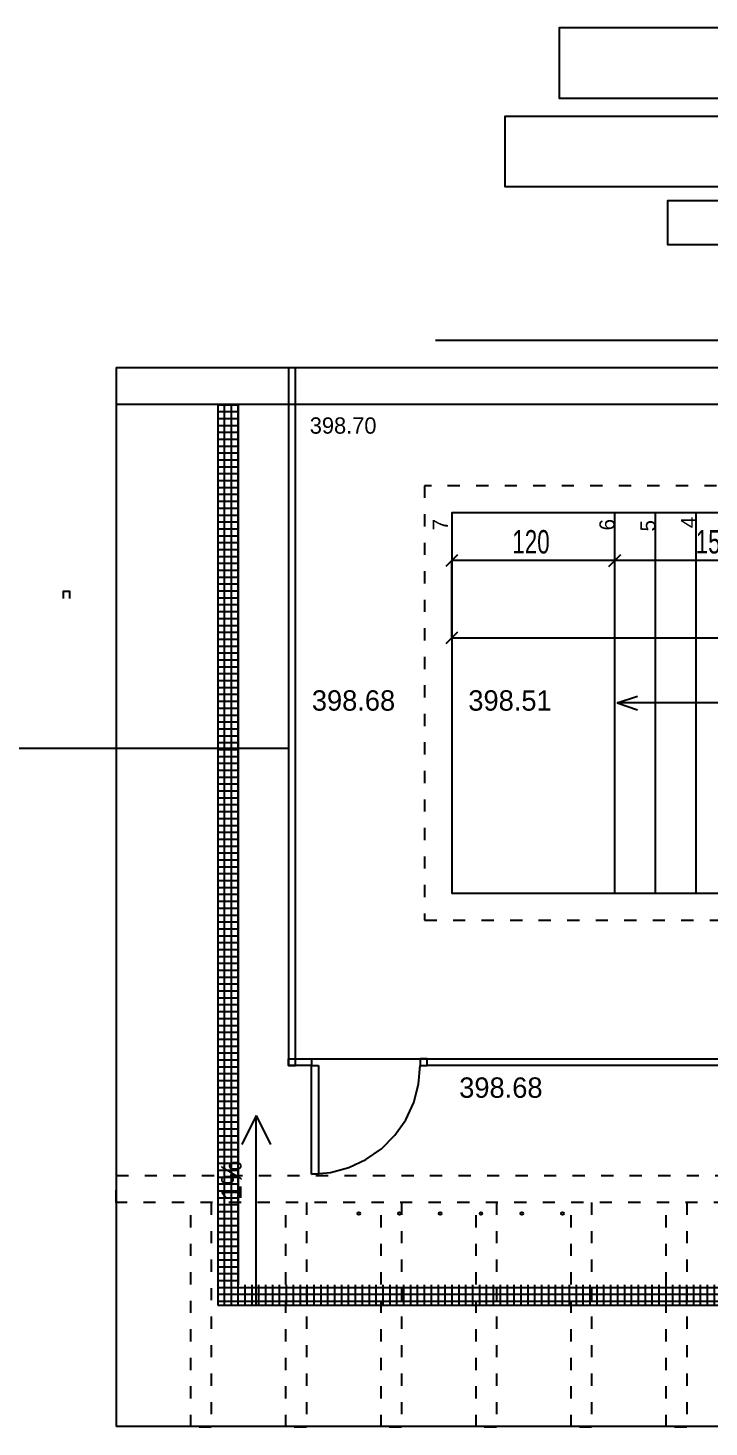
# Model space of a CAD drawing. Extents: x -17820 to -14381, y -71900 to -70262.
# Drawn here: x -15857 to -15356, y -71517 to -70487 of the extents above; entities that cross this region are included whole.
import ezdxf
from ezdxf.enums import TextEntityAlignment as Align

# ---------------------------------------------------------------- set-up
doc = ezdxf.new("R2010")
doc.units = 0
doc.header["$MEASUREMENT"] = 0
doc.linetypes.add('Dashed', pattern=[1, 0.3, -0.4, 0.3])
for name, color, linetype in [('1506', 8, 'Continuous'), ('@@ @@@@@@', 93, 'Continuous'), ('@@@', 13, 'Continuous'), ('@@@@', 32, 'Continuous'), ('@@@@ @@@', 133, 'Continuous'), ('@@@@ @@@@', 133, 'Continuous'), ('@@@@@', 13, 'Continuous'), ('@@@@@1', 3, 'Continuous'), ('@@@@@2', 1, 'Continuous'), ('@@@@@3', 13, 'Continuous'), ('@@@@@4', 211, 'Continuous'), ('@@@@@@_1', 250, 'Continuous'), ('DIMEN', 253, 'Continuous')]:
    doc.layers.add(name, color=color, linetype=linetype)
doc.styles.add('DCADTXTSTYLE10', font='ORON')
doc.styles.add('DCADTXTSTYLE11', font='HEBTXT')
doc.dimstyles.new('DCADSTYLE26', dxfattribs={"dimtxt": 17.250432, "dimasz": 4.312608, "dimexe": 0.1, "dimexo": 0.2, "dimgap": 0.1, "dimtad": 1, "dimdec": 4, "dimzin": 0, "dimdsep": 46, "dimtxsty": 'DCADTXTSTYLE11', "dimblk1": '_TICKMARKS_3', "dimblk2": '_TICKMARKS_3', "dimsah": 1, "dimcen": 0.09, "dimdle": 0.1, "dimclrd": 250, "dimclre": 250, "dimclrt": 51, "dimadec": 0, "dimazin": 0, "dimtfac": 1, "dimtdec": 4, "dimtofl": 0, "dimtmove": 0, "dimatfit": 3, "dimfxl": 1, "dimtolj": 1, "dimtzin": 0, "dimarcsym": 0})

# ---------------------------------------------------------------- blocks, each defined once
blk = doc.blocks.new('_TICKMARKS_3')
at = {"color": 3, "linetype": 'Continuous'}
blk.add_line((-1, -1), (1, 1), dxfattribs=at)
blk = doc.blocks.new('*D101')
at = {"color": 250, "linetype": 'Continuous', "transparency": 16777216}
for p, q in [((-14845.1, -70844.3, 116837.3), (-14845.1, -70936.4, 116837.3)), ((-15545.1, -70875.1, 116837.3), (-15545.1, -70936.4, 116837.3)), ((-14845, -70936.3, 116837.3), (-15545.2, -70936.3, 116837.3))]:
    blk.add_line(p, q, dxfattribs=at)
at = {"layer": 'DEFPOINTS', "color": 250, "linetype": 'Continuous', "transparency": 16777216}
for p in [(-14845.1, -70844.1, 116837.3), (-15545.1, -70874.9, 116837.3), (-15545.1, -70936.3, 116837.3)]:
    blk.add_point(p, dxfattribs=at)
at = {"color": 3, "linetype": 'Continuous', "transparency": 16777216, "xscale": 4.312607917785646, "yscale": 4.312607917785646, "zscale": 4.312607917785646, "rotation": 180}
blk.add_blockref('_TICKMARKS_3', (-15545.1, -70936.3, 116837.3), dxfattribs=at)
at = {"color": 3, "linetype": 'Continuous', "transparency": 16777216, "xscale": 4.312607917785646, "yscale": 4.312607917785646, "zscale": 4.312607917785646}
blk.add_blockref('_TICKMARKS_3', (-14845.1, -70936.3, 116837.3), dxfattribs=at)
at = {"color": 51, "linetype": 'Continuous', "ltscale": 30.48, "transparency": 16777216, "style": 'DCADTXTSTYLE11', "width": 0.714286}
blk.add_text('700', height=17.25, rotation=360, dxfattribs=at).set_placement((-15211.6, -70936.2, 116837.3), align=Align.BOTTOM_LEFT)
blk = doc.blocks.new('*D103')
at = {"color": 250, "linetype": 'Continuous', "transparency": 16777216}
for p, q in [((-15425, -70879.3, 116837.3), (-15545.2, -70879.3, 116837.3)), ((-15545.1, -70936.1, 116837.3), (-15545.1, -70879.2, 116837.3)), ((-15425.1, -70936.1, 116837.3), (-15425.1, -70879.2, 116837.3))]:
    blk.add_line(p, q, dxfattribs=at)
at = {"layer": 'DEFPOINTS', "color": 250, "linetype": 'Continuous', "transparency": 16777216}
for p in [(-15545.1, -70879.3, 116837.3), (-15545.1, -70936.3, 116837.3), (-15425.1, -70936.3, 116837.3)]:
    blk.add_point(p, dxfattribs=at)
at = {"color": 3, "linetype": 'Continuous', "transparency": 16777216, "xscale": 4.312607917785646, "yscale": 4.312607917785646, "zscale": 4.312607917785646, "rotation": 180}
blk.add_blockref('_TICKMARKS_3', (-15545.1, -70879.3, 116837.3), dxfattribs=at)
at = {"color": 3, "linetype": 'Continuous', "transparency": 16777216, "xscale": 4.312607917785646, "yscale": 4.312607917785646, "zscale": 4.312607917785646}
blk.add_blockref('_TICKMARKS_3', (-15425.1, -70879.3, 116837.3), dxfattribs=at)
at = {"color": 51, "linetype": 'Continuous', "ltscale": 30.48, "transparency": 16777216, "style": 'DCADTXTSTYLE11', "width": 0.714286}
blk.add_text('120', height=17.25, rotation=360, dxfattribs=at).set_placement((-15500.5, -70879.2, 116837.3), align=Align.BOTTOM_LEFT)
blk = doc.blocks.new('*D104')
at = {"color": 250, "linetype": 'Continuous', "transparency": 16777216}
for p, q in [((-15275, -70879.3, 116837.3), (-15425.2, -70879.3, 116837.3)), ((-15425.1, -70936.1, 116837.3), (-15425.1, -70879.2, 116837.3)), ((-15275.1, -70936.1, 116837.3), (-15275.1, -70879.2, 116837.3))]:
    blk.add_line(p, q, dxfattribs=at)
at = {"layer": 'DEFPOINTS', "color": 250, "linetype": 'Continuous', "transparency": 16777216}
for p in [(-15425.1, -70879.3, 116837.3), (-15425.1, -70936.3, 116837.3), (-15275.1, -70936.3, 116837.3)]:
    blk.add_point(p, dxfattribs=at)
at = {"color": 3, "linetype": 'Continuous', "transparency": 16777216, "xscale": 4.312607917785646, "yscale": 4.312607917785646, "zscale": 4.312607917785646, "rotation": 180}
blk.add_blockref('_TICKMARKS_3', (-15425.1, -70879.3, 116837.3), dxfattribs=at)
at = {"color": 3, "linetype": 'Continuous', "transparency": 16777216, "xscale": 4.312607917785646, "yscale": 4.312607917785646, "zscale": 4.312607917785646}
blk.add_blockref('_TICKMARKS_3', (-15275.1, -70879.3, 116837.3), dxfattribs=at)
at = {"color": 51, "linetype": 'Continuous', "ltscale": 30.48, "transparency": 16777216, "style": 'DCADTXTSTYLE11', "width": 0.714286}
blk.add_text('150', height=17.25, rotation=360, dxfattribs=at).set_placement((-15365.5, -70879.2, 116837.3), align=Align.BOTTOM_LEFT)
blk = doc.blocks.new('2A91A5')
at = {"color": 250, "linetype": 'Continuous'}
for p, q in [((0, 0), (21.3, 10.6)), ((139.2, 0), (0, 0)), ((0, 0), (21.3, -10.6))]:
    blk.add_line(p, q, dxfattribs=at)

msp = doc.modelspace()

# ---------------------------------------------------------------- hatches: boundary and pattern name
at = {"layer": '@@@@@@_1', "linetype": 'Continuous', "ltscale": 30.48}
h = msp.add_hatch(dxfattribs=at)
h.set_pattern_fill('4X4TIL', color=253, scale=0.039688, style=0, pattern_type=2)
h.set_pattern_definition([(0, (0, 0), (0, 5.08), []), (90, (0, 0), (-5.08, 3e-16), [])])
h.paths.add_polyline_path([(-15717.25457, -70764.45189), (-15702.25457, -70764.45189), (-15702.25457, -71412.70278), (-14768.65601, -71412.70278), (-14768.65601, -71427.70278), (-15717.25457, -71427.70278)], flags=0)

# ---------------------------------------------------------------- linework, layer by layer
at = {"layer": '1506', "color": 8, "linetype": 'Continuous', "ltscale": 30.48}
for p, q in [((-15792.12315, -70737.11879, -39495.6), (-15792.12315, -71517.15471, -39495.6)), ((-15717.25457, -71427.70278, -39495.6), (-14768.65601, -71427.70278, -39495.6)), ((-14707.12315, -71517.15471, -39495.6), (-15792.12315, -71517.15471, -39495.6))]:
    msp.add_line(p, q, dxfattribs=at)
at = {"layer": '@@ @@@@@@', "color": 93, "linetype": 'Dashed', "ltscale": 30, "elevation": 116837.27053}
msp.add_lwpolyline([(-14825.12316, -71144.11629), (-14825.12316, -70824.11629), (-15565.12316, -70824.11629), (-15565.12316, -71144.11629)], close=True, dxfattribs=at)
at = {"layer": '@@@', "color": 13, "linetype": 'Continuous'}
for p, q in [((-14707.12315, -70717.11879, 116837.27053), (-15557.15893, -70717.11879, 116837.27053)), ((-15792.12315, -70737.11879, 116837.27053), (-14727.12315, -70737.11879, 116837.27053))]:
    msp.add_line(p, q, dxfattribs=at)
at = {"layer": '@@@@', "color": 131, "linetype": 'Continuous'}
for q in [(-14744.74374, -70764.11879, 116837.27053), (-14754.74374, -70764.11879, 116837.27053)]:
    msp.add_line((-15792.12315, -70764.11879, 116837.27053), q, dxfattribs=at)
at = {"layer": '@@@@', "color": 80, "linetype": 'Continuous'}
msp.add_line((-15665.23466, -71246.15055, 72659.6), (-15010.13566, -71246.15055, 72659.6), dxfattribs=at)
at = {"layer": '@@@@', "color": 80, "linetype": 'Continuous', "ltscale": 30.48}
for p, q in [((-15653.27562, -71246.15055, 116837.27053), (-15648.27562, -71246.15055, 116837.27053)), ((-15648.27562, -71246.15055, 116837.27053), (-15648.27562, -71251.15055, 116837.27053)), ((-15563.27562, -71246.15055, 116837.27053), (-15568.27562, -71246.15055, 116837.27053)), ((-15568.27562, -71246.15055, 116837.27053), (-15568.27562, -71251.15055, 116837.27053)), ((-15648.27562, -71251.15055, 116837.27053), (-15653.27562, -71251.15055, 116837.27053)), ((-15648.27562, -71251.15055, 116837.27053), (-15643.27562, -71251.15055, 116837.27053)), ((-15648.27562, -71331.15055, 116837.27053), (-15648.27562, -71251.15055, 116837.27053)), ((-15643.27562, -71251.15055, 116837.27053), (-15643.27562, -71331.15055, 116837.27053)), ((-15569.491, -71265.0424, 116837.27053), (-15568.27562, -71251.15055, 116837.27053)), ((-15568.27562, -71251.15055, 116837.27053), (-15563.27562, -71251.15055, 116837.27053)), ((-15568.27562, -71251.15055, 116837.27053), (-15568.27562, -71251.15055, 116837.27053)), ((-15573.10021, -71278.51216, 116837.27053), (-15569.491, -71265.0424, 116837.27053)), ((-15578.99358, -71291.15055, 116837.27053), (-15573.10021, -71278.51216, 116837.27053)), ((-15586.99206, -71302.57356, 116837.27053), (-15578.99358, -71291.15055, 116837.27053)), ((-15608.27562, -71320.43258, 116837.27053), (-15596.85261, -71312.4341, 116837.27053)), ((-15596.85261, -71312.4341, 116837.27053), (-15586.99206, -71302.57356, 116837.27053)), ((-15620.91401, -71326.32596, 116837.27053), (-15608.27562, -71320.43258, 116837.27053)), ((-15648.27562, -71331.15055, 116837.27053), (-15634.38376, -71329.93517, 116837.27053)), ((-15643.27562, -71331.15055, 116837.27053), (-15648.27562, -71331.15055, 116837.27053)), ((-15634.38376, -71329.93517, 116837.27053), (-15620.91401, -71326.32596, 116837.27053))]:
    msp.add_line(p, q, dxfattribs=at)
at = {"layer": '@@@@', "color": 3, "linetype": 'Continuous', "elevation": 116837.27053}
msp.add_lwpolyline([(-15826.24315, -70907.11879), (-15826.24315, -70902.11879), (-15831.24315, -70902.11879), (-15831.24315, -70907.11879)], dxfattribs=at)
at = {"layer": '@@@@ @@@@', "color": 5, "linetype": 'Continuous', "elevation": 116837.27053}
msp.add_lwpolyline([(-14606.77773, -70717.11879), (-15557.15893, -70717.11879)], dxfattribs=at)
at = {"layer": '@@@@@', "color": 250, "linetype": 'Continuous', "ltscale": 0.002604}
for centre in [(-15613.57704, -71360.09983, 72659.6), (-15583.57704, -71360.09983, 72659.6), (-15553.57704, -71360.09983, 72659.6), (-15523.57704, -71360.09983, 72659.6), (-15493.57704, -71360.09983, 72659.6), (-15463.57704, -71360.09983, 72659.6)]:
    msp.add_circle(centre, 1, dxfattribs=at)
at = {"layer": '@@@@@1', "color": 80, "linetype": 'Continuous'}
for p, q in [((-15563.27562, -71246.15055, 116837.27053), (-14726.73697, -71246.15055, 116837.27053)), ((-15563.27562, -71251.15055, 116837.27053), (-15563.27562, -71246.15055, 116837.27053)), ((-14726.73697, -71251.15055, 116837.27053), (-15563.27562, -71251.15055, 116837.27053))]:
    msp.add_line(p, q, dxfattribs=at)
at = {"layer": '@@@@@1', "color": 80, "linetype": 'Continuous', "elevation": 116837.27053}
for points in [[(-15665.23466, -70737.22071), (-15665.23466, -71251.15055), (-15660.23466, -71251.15055), (-15660.23466, -70737.22071)], [(-15653.27562, -71251.15055), (-15665.23466, -71251.15055), (-15665.23466, -71246.15055), (-15653.27562, -71246.15055)]]:
    msp.add_lwpolyline(points, dxfattribs=at)
at = {"layer": '@@@@@2', "color": 1, "linetype": 'Continuous'}
for p, q in [((-15425.12316, -71124.11629, 116837.27053), (-15425.12316, -70844.11629, 116837.27053)), ((-15395.12316, -71124.11629, 116837.27053), (-15395.12316, -70844.11629, 116837.27053)), ((-15365.12316, -71124.11629, 116837.27053), (-15365.12316, -70844.11629, 116837.27053)), ((-16000.64736, -71017.35548, 116837.27053), (-15664.72451, -71017.35548, 116837.27053))]:
    msp.add_line(p, q, dxfattribs=at)
at = {"layer": '@@@@@2', "color": 1, "linetype": 'Continuous', "elevation": 116837.27053}
for points in [[(-14881.83616, -70486.93722), (-15465.9747, -70486.93722), (-15465.9747, -70538.72613), (-14881.83616, -70538.72613)], [(-14903.87887, -70552.02274), (-15506.00975, -70552.02274), (-15506.00975, -70603.81164), (-14903.87887, -70603.81164)], [(-14919.56029, -70614.14776), (-15386.19605, -70614.14776), (-15386.19605, -70646.53845), (-14919.56029, -70646.53845)]]:
    msp.add_lwpolyline(points, close=True, dxfattribs=at)
at = {"layer": '@@@@@4', "color": 211, "linetype": 'Continuous', "elevation": 116837.27053}
msp.add_lwpolyline([(-14845.12316, -71124.11629), (-14845.12316, -70844.11629), (-15545.12316, -70844.11629), (-15545.12316, -71124.11629)], close=True, dxfattribs=at)
at = {"layer": '@@@@@@_1', "color": 253, "linetype": 'Continuous', "ltscale": 30.48}
for p, q in [((-15717.25457, -70764.45189, -39495.6), (-15717.25457, -71427.70278, -39495.6)), ((-15702.25457, -70764.45189, -39495.6), (-15702.25457, -71412.70278, -39495.6))]:
    msp.add_line(p, q, dxfattribs=at)
at = {"layer": '@@@@@@_1', "color": 250, "linetype": 'Continuous', "ltscale": 30.48}
for p, q in [((-15717.25457, -70764.45189, -39495.6), (-15702.25457, -70764.45189, -39495.6)), ((-15275.12316, -70984.11629, -39495.6), (-15423.23282, -70984.11629, -39495.6))]:
    msp.add_line(p, q, dxfattribs=at)
at = {"layer": '@@@@@@_1', "color": 3, "linetype": 'Continuous', "ltscale": 30.48}
for q in [(-15408.23282, -70979.11629, -39495.6), (-15408.23282, -70989.11629, -39495.6)]:
    msp.add_line((-15423.23282, -70984.11629, -39495.6), q, dxfattribs=at)
at = {"layer": '@@@@@@_1', "color": 51, "linetype": 'Dashed', "ltscale": 30, "elevation": 72659.6}
msp.add_lwpolyline([(-14987.27315, -71517.46526), (-15007.12315, -71517.46526), (-15007.12315, -71517.46526), (-15007.12315, -71352.11879), (-15792.12315, -71352.11879), (-15792.12315, -71332.11879), (-14986.97315, -71332.11879)], close=True, dxfattribs=at)
for points in [[(-15722.12315, -71352.11879), (-15722.12315, -71517.46526), (-15737.12315, -71517.46526), (-15737.12315, -71352.11879)], [(-15652.12315, -71352.11879), (-15652.12315, -71517.46526), (-15667.12315, -71517.46526), (-15667.12315, -71352.11879)], [(-15582.12315, -71352.11879), (-15582.12315, -71517.46526), (-15597.12315, -71517.46526), (-15597.12315, -71352.11879)], [(-15512.12315, -71352.11879), (-15512.12315, -71517.46526), (-15527.12315, -71517.46526), (-15527.12315, -71352.11879)], [(-15442.12315, -71352.11879), (-15442.12315, -71517.46526), (-15457.12315, -71517.46526), (-15457.12315, -71352.11879)], [(-15372.12315, -71352.11879), (-15372.12315, -71517.46526), (-15387.12315, -71517.46526), (-15387.12315, -71352.11879)]]:
    msp.add_lwpolyline(points, dxfattribs=at)

# ---------------------------------------------------------------- block references
at = {"layer": '@@@@@3', "color": 13, "linetype": 'Continuous', "ltscale": 30.48, "rotation": 270}
msp.add_blockref('2A91A5', (-15689.13495, -71288.09527, 116837.27053), dxfattribs=at)

# ---------------------------------------------------------------- texts
at = {"layer": '@@@@ @@@@', "color": 51, "linetype": 'Continuous', "style": 'DCADTXTSTYLE11'}
for s, height, p in [('398.70', 12, (-15649.59986, -70785.76866, 116837.27053)), ('398.68', 15, (-15648.09513, -70989.7947, 116837.27053)), ('398.51', 15, (-15532.88073, -70989.7947, 116837.27053)), ('398.68', 15, (-15539.60157, -71274.95034, 116837.27053))]:
    msp.add_text(s, height=height, dxfattribs=at).set_placement(p)
msp.add_text('1%', height=15, rotation=90, dxfattribs=at).set_placement((-15699.85093, -71350.28703, 116837.27053))
at = {"layer": 'DIMEN', "color": 51, "linetype": 'Continuous', "ltscale": 47.625, "style": 'DCADTXTSTYLE10'}
for s, p in [('4', (-15376.37344, -70855.38301, 116837.27053)), ('7', (-15559.03343, -70857.00511, 116837.27053)), ('6', (-15436.37344, -70857.00511, 116837.27053)), ('5', (-15406.37344, -70857.8074, 116837.27053))]:
    msp.add_text(s, height=11.25028, rotation=90, dxfattribs=at).set_placement(p, align=Align.TOP_LEFT)

# ---------------------------------------------------------------- dimensions: what is measured, and where the dimension line sits
at = {"layer": '@@@@ @@@', "color": 250, "linetype": 'Continuous'}
for base, p1, p2, picture, middle in [((-14845.12316, -70936.27122, 116837.27053), (-14845.12316, -70844.11629, 116837.27053), (-15545.12316, -70874.91402, 116837.27053), '*D101', (-15195.12316, -70936.27122, 116837.27053)), ((-15425.12316, -70879.27974, 116837.27053), (-15425.12316, -70936.27122, 116837.27053), (-15545.12316, -70936.27122, 116837.27053), '*D103', (-15485.12316, -70879.27974, 116837.27053)), ((-15275.12316, -70879.27974, 116837.27053), (-15275.12316, -70936.27122, 116837.27053), (-15425.12316, -70936.27122, 116837.27053), '*D104', (-15350.12316, -70879.27974, 116837.27053))]:
    dim = msp.add_linear_dim(base=base, p1=p1, p2=p2, dimstyle='DCADSTYLE26', dxfattribs=at)
    dim.commit()
    dim.dimension.update_dxf_attribs({"geometry": picture, "text_midpoint": middle})

doc.saveas('drawing.dxf')
